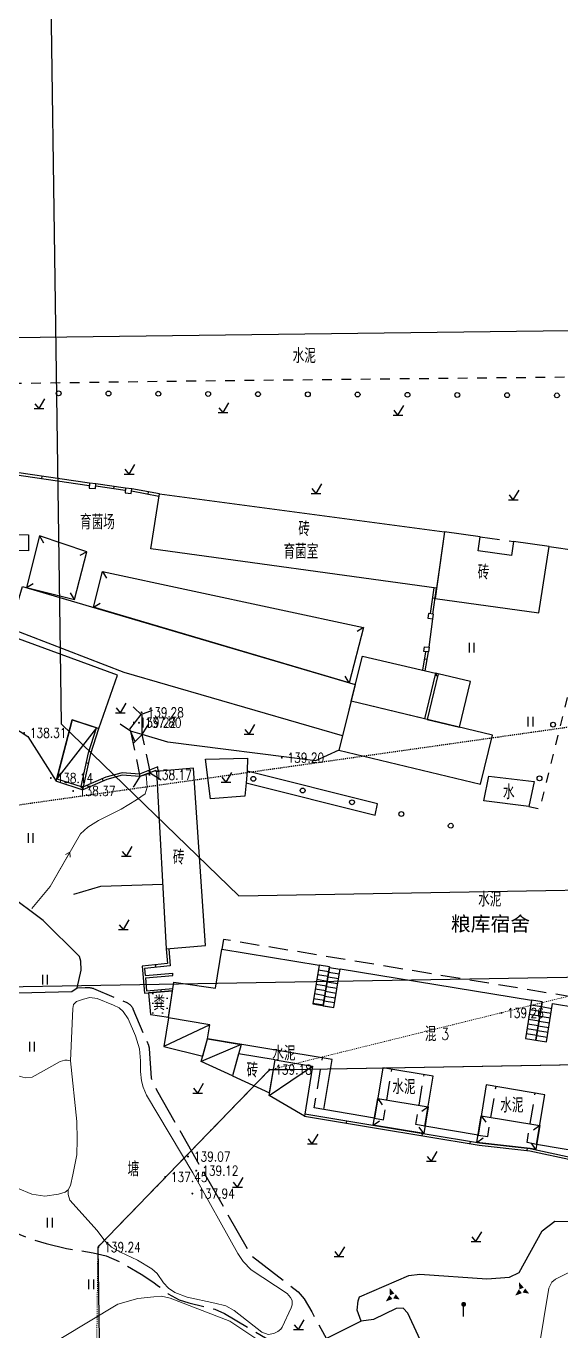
# Model space of a CAD drawing. Extents: x 529262 to 576451, y 2694391 to 2717535.
# Drawn here: x 564745.4 to 564800.6, y 2709817.3 to 2709951.8 of the extents above; entities that cross this region are included whole.
import ezdxf
from ezdxf.enums import TextEntityAlignment as Align
from ezdxf.xclip import XClip

# ---------------------------------------------------------------- set-up
doc = ezdxf.new("R2010")
doc.units = 0
doc.header["$XCLIPFRAME"] = 0
for name, pattern in [('DASH', [0.35, 0.25, -0.1]), ('X3', [5, 4, -1]), ('X5', [3, 2, -1]), ('X6', [2, 1, -1])]:
    doc.linetypes.add(name, pattern=pattern)
for name, color, linetype in [('a红线图', 1, 'Continuous'), ('DLDW', 8, 'Continuous'), ('DLSS', 4, 'Continuous'), ('DMTZ', 8, 'Continuous'), ('GCD', 8, 'Continuous'), ('JMD', 8, 'Continuous'), ('PP-COM', 7, 'Continuous'), ('RD-中线', 40, 'Continuous'), ('RD-红线', 7, 'Continuous'), ('ZBTZ', 8, 'Continuous'), ('ZJ', 7, 'Continuous'), ('新建水沟', 7, 'Continuous')]:
    doc.layers.add(name, color=color, linetype=linetype)
doc.layers.add('SXSS', color=5, linetype='Continuous', lineweight=0)
doc.styles.add('HZ', font='rs.shx', dxfattribs={"width": 0.8, "bigfont": 'hztxt.shx'})
doc.styles.add('等线体', font='simhei.ttf')
doc.linetypes.add('10421', pattern='A,2,[150,AAA.SHX,S=0.5,R=0,X=0,Y=0.5],1e-11', length=2)
doc.linetypes.add('1161', pattern='A,0,[149,AAA.SHX,S=0.15,R=0,X=0,Y=0],-1.6', length=1.6)
doc.linetypes.add('8462', pattern='A,2,[157,AAA.SHX,S=1,R=0,X=0,Y=0.5],1e-09', length=2)

# ---------------------------------------------------------------- blocks, each defined once
blk = doc.blocks.new('A$C19FD0107')
at = {"layer": 'RD-中线', "color": 8, "linetype": 'Continuous'}
blk.add_lwpolyline([(-6142.76, 15464.03), (-6599.13, 15456.2, 0.004476), (-6601.28, 15456.14), (-6632.72, 15455.04, -0.005032), (-6635.13, 15454.98), (-7129.07, 15447.59)], format="xyb", dxfattribs=at)
at = {"layer": 'RD-红线', "color": 8, "linetype": 'Continuous', "flags": 128}
for points in [[(-6250.72, 15612.97), (-6250.63, 15606.98), (-6249.01, 15494.26), (-6248.94, 15489.26)], [(-6245.16, 15435.32), (-6245.16, 15435.32), (-6244.44, 15385.33)]]:
    blk.add_lwpolyline(points, dxfattribs=at)
at = {"layer": 'RD-红线', "color": 8}
for points in [[(-6248.94, 15489.26), (-6230.63, 15471.52, 0.415035)], [(-6227.47, 15453.58), (-6245.16, 15435.32, 0.413393)]]:
    blk.add_lwpolyline(points, format="xyb", dxfattribs=at)
at = {"layer": 'RD-红线', "color": 8, "flags": 128}
for points in [[(-6230.63, 15471.52), (-6163.37, 15472.68), (-6162.15, 15472.7)], [(-5836.81, 15460.28), (-6225.47, 15453.61), (-6227.47, 15453.58)]]:
    blk.add_lwpolyline(points, dxfattribs=at)
at = {"layer": 'RD-红线', "color": 8}
blk.add_lwpolyline([(-5985.51, 15457.73), (-6225.47, 15453.61)], dxfattribs=at)
blk = doc.blocks.new('GC200')
at = {"linetype": 'Continuous', "const_width": 0.2, "flags": 128}
blk.add_lwpolyline([(-0.1, 0, 1), (0.1, 0, 1)], format="xyb", close=True, dxfattribs=at)
blk = doc.blocks.new('gc123')
at = {"color": 8}
for p, q in [((-1, 0), (1, 0)), ((0, 0), (-0.8, 1)), ((0, 0), (1.2, 2))]:
    blk.add_line(p, q, dxfattribs=at)
blk = doc.blocks.new('gc086')
at = {"color": 8}
for p, q in [((0, 0), (7, 0)), ((7, 0), (6.18, 0.57)), ((7, 0), (6.18, -0.57))]:
    blk.add_line(p, q, dxfattribs=at)
blk = doc.blocks.new('gc170')
at = {"color": 8, "linetype": 'Continuous'}
blk.add_circle((0, 0), 0.5, dxfattribs=at)
blk = doc.blocks.new('gc121')
at = {"color": 8}
for p, q in [((-0.5, -1), (-0.5, 1)), ((0.5, -1), (0.5, 1))]:
    blk.add_line(p, q, dxfattribs=at)
blk = doc.blocks.new('gc165')
at = {"color": 8}
blk.add_line((0, 0), (0, 2), dxfattribs=at)
at = {"color": 8, "const_width": 0.5}
blk.add_lwpolyline([(-0.25, 2.5, 1), (0.25, 2.5, 1)], format="xyb", close=True, dxfattribs=at)
blk = doc.blocks.new('gc087')
at = {"color": 8}
for points in [[(-1.41, -1.07, 0, 1, 0), (-0.34, -0.17, 1, 1, 0)], [(-0.62, 1.71, 0, 1, 0), (-0.1, 0.39, 1, 1, 0)], [(0.39, -0.01, 1, 0, 0), (1.46, -0.66, 1, 0, 0)]]:
    blk.add_lwpolyline(points, format="xyseb", dxfattribs=at)

msp = doc.modelspace()

# ---------------------------------------------------------------- hatches: boundary and pattern name
at = {"layer": 'DLDW', "linetype": 'Continuous'}
h = msp.add_hatch(dxfattribs=at)
h.set_pattern_fill('1061', color=252, scale=0.5, style=0)
h.set_pattern_definition([(0, (114.99765, 2.56804), (0.5, 0.5), [0, -1]), (0, (115.49765, 3.06804), (0.5, 0.5), [0, -1])])
h.paths.add_polyline_path([(564758.248, 2709849.906), (564760.116, 2709849.618), (564760.534, 2709852.332), (564758.057, 2709852.119)])

# ---------------------------------------------------------------- linework, layer by layer
at = {"color": 8, "linetype": 'Continuous', "flags": 128}
msp.add_lwpolyline([(564634.962, 2709918.281), (564834.224, 2709920.794), (564833.856, 2709999.882)], dxfattribs=at)
at = {"layer": 'a红线图', "color": 8, "linetype": 'DASH', "lineweight": 0, "ltscale": 0.1}
msp.add_lwpolyline([(564857.192, 2709990.133), (564856.518, 2709935.292), (564858.035, 2709895.431), (564839.751, 2709861.256), (564770.519, 2709844.179), (564752.83, 2709825.92), (564751.564, 2709705.229), (564777, 2709680.465)], dxfattribs=at)
msp.add_lwpolyline([(564857.192, 2709990.133), (564856.518, 2709935.292), (564858.035, 2709895.431), (564839.751, 2709861.256), (564770.519, 2709844.179), (564752.83, 2709825.92), (564751.564, 2709705.229), (564777, 2709680.465)], dxfattribs=at)
at = {"layer": 'DLDW', "color": 252, "linetype": '10421', "flags": 128}
msp.add_lwpolyline([(564792.621, 2709871.923), (564793.149, 2709874.469), (564797.809, 2709873.902), (564797.263, 2709871.345)], close=True, dxfattribs=at)
at = {"layer": 'DLDW', "color": 252, "linetype": 'Continuous', "elevation": 139.564, "flags": 128}
msp.add_lwpolyline([(564758.248, 2709849.906), (564760.116, 2709849.618), (564760.534, 2709852.332), (564758.057, 2709852.119)], close=True, dxfattribs=at)
at = {"layer": 'DLSS', "linetype": 'Continuous'}
for p, q in [((564757.397, 2709880.717), (564756.492, 2709881.621)), ((564757.262, 2709880.808), (564758.453, 2709881.277)), ((564756.212, 2709879.103), (564755.143, 2709879.807)), ((564757.262, 2709880.808), (564756.103, 2709879.292)), ((564757.399, 2709878.757), (564757.397, 2709880.717)), ((564757.399, 2709878.757), (564758.087, 2709879.836)), ((564756.103, 2709879.292), (564756.6, 2709878.112)), ((564757.399, 2709878.757), (564756.212, 2709879.103)), ((564757.399, 2709878.757), (564756.494, 2709877.851)), ((564757.176, 2709874.411), (564756.472, 2709873.343)), ((564758.28, 2709874.775), (564757.176, 2709874.411)), ((564758.28, 2709874.775), (564759.359, 2709874.087))]:
    msp.add_line(p, q, dxfattribs=at)
at = {"layer": 'DLSS', "linetype": 'X5'}
for p, q in [((564756.212, 2709879.103), (564757.176, 2709874.411)), ((564758.28, 2709874.775), (564757.399, 2709878.757))]:
    msp.add_line(p, q, dxfattribs=at)
at = {"layer": 'DLSS', "linetype": 'X6', "flags": 128}
for points in [[(564797.263, 2709871.345), (564798.421, 2709871.089), (564801.626, 2709884.048), (564802.869, 2709888.917), (564807.386, 2709906.141), (564807.488, 2709907.434), (564807.346, 2709908.677), (564805.673, 2709912.404), (564805.743, 2709915.615), (564779.537, 2709915.345), (564760.942, 2709915.144), (564739.277, 2709914.845)], [(564797.263, 2709871.345), (564798.421, 2709871.089), (564801.626, 2709884.048), (564802.869, 2709888.917), (564807.386, 2709906.141), (564807.488, 2709907.434), (564807.346, 2709908.677), (564805.987, 2709911.703)]]:
    msp.add_lwpolyline(points, dxfattribs=at)
at = {"layer": 'DLSS', "linetype": 'X3', "flags": 128}
msp.add_lwpolyline([(564750.687, 2709852.633), (564751.526, 2709852.675, -0.101915), (564752.39, 2709852.581), (564755.838, 2709851.119, -0.1823208), (564756.453, 2709850.487), (564758.04, 2709846.745, -0.0862804), (564758.121, 2709846.41), (564758.323, 2709843.351), (564758.888, 2709842.121), (564763.487, 2709834.086), (564768.606, 2709825.107), (564773.498, 2709821.303), (564774.121, 2709820.588), (564774.887, 2709819.261), (564777.593, 2709814.315)], format="xyb", dxfattribs=at)
msp.add_lwpolyline([(564726.033, 2709840.998), (564729.745, 2709837.538), (564734.33, 2709833.939), (564741.923, 2709828.674), (564744.192, 2709827.473), (564746.066, 2709826.715), (564747.503, 2709826.291), (564749.603, 2709825.795), (564752.334, 2709825.349), (564753.692, 2709825.015), (564755.269, 2709824.329), (564757.314, 2709823.127), (564758.508, 2709822.343), (564759.097, 2709821.903), (564760.094, 2709821.119), (564761.215, 2709820.506), (564762.231, 2709820.193), (564764.889, 2709819.53), (564765.897, 2709819.074), (564771.113, 2709815.986), (564776.031, 2709815.066), (564777.593, 2709814.315), (564778.56, 2709813.531), (564779.692, 2709812.234), (564781.647, 2709809.471), (564784.131, 2709807.085), (564787.783, 2709804.602), (564791.082, 2709802.583), (564795.976, 2709800.042), (564799.497, 2709798.663), (564802.44, 2709797.62), (564807.566, 2709795.991)], dxfattribs=at)
at = {"layer": 'DMTZ', "linetype": '10421', "flags": 128}
msp.add_lwpolyline([(564750.365, 2709862.294), (564753.145, 2709863.127), (564759.524, 2709863.322)], dxfattribs=at)
at = {"layer": 'JMD', "linetype": 'Continuous'}
for p, q in [((564747.057, 2709905.36), (564747.021, 2709905.113)), ((564754.473, 2709904.323), (564754.438, 2709904.075)), ((564758.033, 2709903.754, 139.34), (564757.988, 2709903.508, 139.34)), ((564746.834, 2709899.226), (564747.216, 2709898.523)), ((564751.69, 2709897.584), (564750.987, 2709897.202)), ((564745.485, 2709893.91), (564746.173, 2709894.319)), ((564753.316, 2709895.538), (564753.738, 2709894.859)), ((564750.439, 2709892.653), (564750.03, 2709893.34)), ((564752.384, 2709891.868, 139.253), (564753.071, 2709892.278, 139.253)), ((564787.597, 2709892.774), (564787.35, 2709892.809)), ((564780.238, 2709889.784), (564779.558, 2709889.362)), ((564786.79, 2709886.488, 139.077), (564786.543, 2709886.528, 139.077)), ((564787.756, 2709885.052), (564787.69, 2709884.811)), ((564778.739, 2709884.085, 139.253), (564778.329, 2709884.772, 139.253)), ((564752.688, 2709879.458, 139.11), (564748.588, 2709874.201, 139.11)), ((564751.88, 2709875.774, 139.671), (564751.636, 2709875.828, 139.671)), ((564753.267, 2709874.194, 139.163), (564753.367, 2709873.965, 139.163)), ((564758.098, 2709875.046, 139.163), (564758.191, 2709874.814, 139.163)), ((564758.762, 2709855.013, 139.099), (564758.787, 2709854.765, 139.099)), ((564760.575, 2709853.916, 139.531), (564760.553, 2709854.165, 139.531)), ((564775.647, 2709854.975), (564774.992, 2709850.987)), ((564776.573, 2709853.81), (564775.485, 2709853.988)), ((564776.654, 2709854.303), (564775.566, 2709854.482)), ((564776.735, 2709854.796), (564775.647, 2709854.975)), ((564776.735, 2709854.796), (564776.081, 2709850.808)), ((564776.081, 2709850.808), (564776.735, 2709854.796)), ((564776.647, 2709854.262), (564777.721, 2709854.086)), ((564776.728, 2709854.755), (564777.801, 2709854.579)), ((564777.161, 2709850.633), (564777.807, 2709854.62)), ((564776.411, 2709852.823), (564775.323, 2709853.001)), ((564776.492, 2709853.316), (564775.404, 2709853.495)), ((564776.404, 2709852.782), (564777.481, 2709852.606)), ((564776.485, 2709853.275), (564777.561, 2709853.099)), ((564776.566, 2709853.768), (564777.641, 2709853.593)), ((564759.371, 2709852.232, 139.534), (564759.35, 2709852.481, 139.534)), ((564776.168, 2709851.343), (564775.08, 2709851.521)), ((564776.249, 2709851.836), (564775.161, 2709852.015)), ((564776.33, 2709852.329), (564775.242, 2709852.508)), ((564776.161, 2709851.301), (564777.241, 2709851.126)), ((564776.242, 2709851.795), (564777.321, 2709851.619)), ((564776.323, 2709852.288), (564777.401, 2709852.113)), ((564797.558, 2709851.363), (564796.92, 2709847.431)), ((564798.654, 2709851.199), (564797.558, 2709851.363)), ((564776.087, 2709850.849), (564774.999, 2709851.028)), ((564776.081, 2709850.808), (564777.161, 2709850.633)), ((564798.492, 2709850.212), (564797.398, 2709850.379)), ((564798.573, 2709850.705), (564797.478, 2709850.871)), ((564798.654, 2709851.199), (564798.006, 2709847.255)), ((564798.006, 2709847.255), (564798.654, 2709851.199)), ((564798.492, 2709850.215), (564799.571, 2709850.036)), ((564798.573, 2709850.709), (564799.651, 2709850.529)), ((564799.092, 2709847.079), (564799.731, 2709851.018)), ((564764.368, 2709848.841), (564759.639, 2709846.59, 139.02)), ((564798.249, 2709848.732), (564797.159, 2709848.903)), ((564798.33, 2709849.225), (564797.239, 2709849.395)), ((564798.411, 2709849.718), (564797.318, 2709849.887)), ((564798.249, 2709848.735), (564799.332, 2709848.557)), ((564798.33, 2709849.228), (564799.412, 2709849.05)), ((564798.411, 2709849.722), (564799.492, 2709849.543)), ((564798.087, 2709847.745), (564797, 2709847.919)), ((564798.168, 2709848.238), (564797.079, 2709848.411)), ((564798.006, 2709847.255), (564799.092, 2709847.079)), ((564798.087, 2709847.748), (564799.172, 2709847.572)), ((564798.168, 2709848.242), (564799.252, 2709848.065)), ((564767.599, 2709846.815), (564763.488, 2709845.055)), ((564770.488, 2709841.544), (564774.978, 2709844.582)), ((564781.687, 2709841.229), (564782.153, 2709840.579)), ((564786.89, 2709840.369), (564786.239, 2709839.903)), ((564792.363, 2709839.448), (564792.829, 2709838.798)), ((564778.456, 2709838.697), (564778.498, 2709838.943)), ((564781.233, 2709838.481), (564781.883, 2709838.947)), ((564786.436, 2709837.625), (564785.97, 2709838.275)), ((564798.396, 2709838.451), (564797.746, 2709837.985)), ((564786.277, 2709837.397, 139.175), (564786.318, 2709837.644, 139.175)), ((564791.211, 2709836.586, 139.175), (564791.252, 2709836.832, 139.175)), ((564791.912, 2709836.724), (564792.551, 2709837.206)), ((564797.987, 2709835.976), (564797.537, 2709836.637)), ((564797.115, 2709835.88), (564797.143, 2709836.128))]:
    msp.add_line(p, q, dxfattribs=at)
at = {"layer": 'JMD', "linetype": 'Continuous', "flags": 128}
for points in [[(564751.943, 2709904.392), (564720.863, 2709908.947), (564716.746, 2709909.542), (564715.515, 2709905.754)], [(564751.98, 2709904.639), (564720.899, 2709909.194), (564720.049, 2709909.317)], [(564755.666, 2709903.897), (564752.62, 2709904.339)], [(564755.697, 2709904.145), (564752.639, 2709904.589)], [(564787.119, 2709891.207), (564787.504, 2709893.877)], [(564787.366, 2709891.171), (564787.751, 2709893.842)], [(564787.919, 2709885.008), (564787.648, 2709885.082)], [(564787.861, 2709884.765), (564787.59, 2709884.839)], [(564803.349, 2709835.625), (564798.074, 2709836.498), (564798.923, 2709841.637), (564792.89, 2709842.635), (564792.037, 2709837.475), (564786.564, 2709838.396), (564787.414, 2709843.54), (564782.211, 2709844.4), (564781.354, 2709839.211), (564776.126, 2709840.11), (564776.978, 2709845.265), (564764.128, 2709847.389), (564764.368, 2709848.841), (564760.109, 2709849.572), (564760.109, 2709849.572), (564760.673, 2709853.236), (564764.979, 2709852.607), (564765.607, 2709856.623), (564775.647, 2709854.975), (564774.992, 2709850.987), (564777.161, 2709850.633), (564777.807, 2709854.62), (564797.558, 2709851.363), (564796.92, 2709847.431), (564799.092, 2709847.079), (564799.731, 2709851.018), (564809.751, 2709849.377)], [(564774.126, 2709839.428), (564781.344, 2709838.209)], [(564774.166, 2709839.675), (564781.385, 2709838.456)], [(564792.173, 2709836.681), (564797.425, 2709836.097), (564804.547, 2709834.561)], [(564792.146, 2709836.432), (564797.385, 2709835.85), (564806.375, 2709833.911)]]:
    msp.add_lwpolyline(points, dxfattribs=at)
for points, elevation in [([(564752.639, 2709904.589), (564751.98, 2709904.639), (564751.942, 2709904.14), (564752.601, 2709904.09)], 139.809), ([(564756.321, 2709904.069), (564755.697, 2709904.145), (564755.636, 2709903.649), (564756.26, 2709903.573)], 138.813), ([(564758.29, 2709897.894), (564759.175, 2709903.544), (564788.59, 2709899.656), (564787.751, 2709893.842)], 139.034), ([(564798.312, 2709891.281), (564799.385, 2709898.142), (564795.689, 2709898.65), (564795.484, 2709897.189), (564792.064, 2709897.668), (564792.27, 2709899.14), (564788.59, 2709899.656), (564787.599, 2709892.782)], 138.997), ([(564786.865, 2709890.727), (564787.373, 2709890.671), (564787.433, 2709891.164), (564786.925, 2709891.22)], 139.366), ([(564737.848, 2709881.806), (564744.033, 2709879.581), (564745.603, 2709878.561), (564748.523, 2709873.955), (564750.186, 2709880.251), (564752.927, 2709879.382), (564754.865, 2709884.871), (564740.506, 2709890.133)], 139.11), ([(564786.513, 2709887.791), (564786.996, 2709887.747), (564786.917, 2709887.263), (564786.434, 2709887.307)], 139.364), ([(564791.245, 2709884.21), (564787.919, 2709885.008), (564786.795, 2709880.298), (564790.122, 2709879.504)], 139.557), ([(564748.588, 2709874.201), (564751.097, 2709873.38), (564751.865, 2709876.867), (564752.688, 2709879.458), (564750.186, 2709880.251)], 139.11), ([(564763.943, 2709857.004), (564762.693, 2709875.277), (564758.881, 2709874.924), (564759.894, 2709856.659)], 139.493), ([(564760.109, 2709849.572), (564759.639, 2709846.59), (564763.642, 2709845.618), (564764.128, 2709847.389), (564764.368, 2709848.841)], 139.689), ([(564767.334, 2709845.846), (564766.71, 2709843.572), (564770.534, 2709841.811), (564771.123, 2709845.219)], 142.933), ([(564770.488, 2709841.544), (564771.123, 2709845.219), (564774.978, 2709844.582), (564774.126, 2709839.428)], 139.294)]:
    msp.add_lwpolyline(points, close=True, dxfattribs=dict(at, elevation=elevation))
for points, elevation in [([(564759.136, 2709903.297), (564756.29, 2709903.82)], 139.34), ([(564759.175, 2709903.544), (564756.321, 2709904.069)], 139.34), ([(564786.356, 2709885.382), (564786.667, 2709887.286)], 139.077), ([(564786.6, 2709885.325), (564786.917, 2709887.263)], 139.077), ([(564748.566, 2709873.945), (564751.282, 2709873.057), (564752.107, 2709876.802), (564752.927, 2709879.382)], 139.671), ([(564748.588, 2709874.201), (564751.097, 2709873.38), (564751.865, 2709876.867), (564752.688, 2709879.458)], 139.671), ([(564758.881, 2709874.924), (564758.809, 2709875.059), (564757.176, 2709874.411), (564755.352, 2709874.547), (564753.75, 2709874.132), (564751.282, 2709873.057)], 139.163), ([(564759.07, 2709874.942), (564759.027, 2709875.415), (564757.138, 2709874.665), (564755.33, 2709874.799), (564753.669, 2709874.369), (564751.348, 2709873.358)], 139.163), ([(564748.566, 2709873.945), (564748.523, 2709873.955)], 139.163), ([(564759.894, 2709856.659), (564760.022, 2709855.144), (564757.388, 2709854.871), (564757.628, 2709852.082)], 139.099), ([(564760.143, 2709856.68), (564760.291, 2709854.921), (564757.658, 2709854.648), (564757.72, 2709853.921)], 139.099), ([(564757.72, 2709853.921), (564760.553, 2709854.165)], 139.531), ([(564757.742, 2709853.672), (564760.575, 2709853.916)], 139.531), ([(564757.742, 2709853.672), (564757.855, 2709852.353)], 139.099), ([(564757.628, 2709852.082), (564760.534, 2709852.332)], 139.534), ([(564757.855, 2709852.353), (564760.573, 2709852.586)], 139.534), ([(564781.344, 2709838.209), (564792.146, 2709836.432)], 139.175), ([(564781.385, 2709838.456), (564792.186, 2709836.679)], 139.175)]:
    msp.add_lwpolyline(points, dxfattribs=dict(at, elevation=elevation))
for points in [[(564744.101, 2709897.713), (564744.128, 2709899.36), (564745.697, 2709899.334), (564745.669, 2709897.687)], [(564778.056, 2709878.612), (564755.556, 2709885.146), (564743.796, 2709889.672), (564745.05, 2709894.02), (564779.381, 2709883.895)], [(564778.941, 2709882.172), (564780.122, 2709886.828), (564787.648, 2709885.082), (564786.522, 2709880.363)], [(564777.683, 2709877.125), (564792.278, 2709873.643), (564793.536, 2709878.69), (564778.941, 2709882.172)], [(564764.128, 2709847.389), (564767.599, 2709846.815), (564766.71, 2709843.572), (564763.488, 2709845.055)]]:
    msp.add_lwpolyline(points, close=True, dxfattribs=at)
at = {"layer": 'JMD', "flags": 128}
for points, elevation in [([(564746.834, 2709899.226), (564745.485, 2709893.91), (564750.439, 2709892.653), (564751.69, 2709897.584)], 139.601), ([(564780.238, 2709889.784), (564778.739, 2709884.085), (564752.371, 2709891.861), (564753.316, 2709895.538)], 139.253)]:
    msp.add_lwpolyline(points, close=True, dxfattribs=dict(at, elevation=elevation))
at = {"layer": 'JMD', "linetype": 'X5', "flags": 128}
for points, elevation in [([(564792.27, 2709899.138), (564795.689, 2709898.65)], 138.497), ([(564809.751, 2709849.377), (564809.931, 2709850.351), (564765.799, 2709857.631), (564765.607, 2709856.623)], 140.636), ([(564776.126, 2709840.11), (564775.14, 2709840.276), (564775.991, 2709845.428)], 141.925), ([(564781.354, 2709839.211), (564782.299, 2709839.054), (564783.156, 2709844.244)], 142.409), ([(564786.564, 2709838.396), (564785.618, 2709838.559), (564786.467, 2709843.696)], 141.659), ([(564792.037, 2709837.475), (564793.04, 2709837.312), (564793.892, 2709842.469)], 141.497), ([(564798.074, 2709836.498), (564797.09, 2709836.695), (564797.934, 2709841.801), (564797.934, 2709841.801)], 141.223)]:
    msp.add_lwpolyline(points, dxfattribs=dict(at, elevation=elevation))
at = {"layer": 'JMD', "flags": 128}
for points in [[(564781.233, 2709838.481), (564781.687, 2709841.229), (564786.89, 2709840.369), (564786.436, 2709837.625)], [(564791.912, 2709836.724), (564792.363, 2709839.448), (564798.396, 2709838.451), (564797.987, 2709835.976), (564797.425, 2709836.097)]]:
    msp.add_lwpolyline(points, close=True, dxfattribs=at)
at = {"layer": 'SXSS', "color": 8, "linetype": 'Continuous', "flags": 128}
msp.add_lwpolyline([(564746.036, 2709860.807), (564747.922, 2709863.101), (564751.047, 2709868.53), (564751.808, 2709869.191), (564752.891, 2709869.901), (564755.229, 2709871.054), (564756.825, 2709872.01), (564757.725, 2709872.648), (564757.928, 2709873.315), (564757.809, 2709874.62)], dxfattribs=at)
at = {"layer": 'SXSS', "color": 8, "linetype": '10421', "flags": 128}
for points in [[(564749.773, 2709831.833), (564749.775, 2709831.338), (564749.949, 2709830.764), (564752.77, 2709827.638), (564753.568, 2709826.588), (564754.234, 2709825.91), (564755.178, 2709825.391), (564756.937, 2709824.57), (564758.389, 2709823.674), (564758.96, 2709823.201), (564759.602, 2709822.254), (564760.124, 2709821.704), (564760.758, 2709821.238), (564762.051, 2709820.771), (564764.887, 2709820.165), (564766.023, 2709819.863), (564766.897, 2709819.393), (564769.727, 2709817.146), (564770.389, 2709816.925), (564770.972, 2709817.015), (564771.389, 2709817.214), (564771.7, 2709817.485), (564771.832, 2709817.69), (564772.781, 2709819.663), (564772.877, 2709819.983), (564772.874, 2709820.417), (564772.698, 2709820.74), (564772.367, 2709821.132), (564768.656, 2709823.585), (564767.829, 2709824.442), (564767.263, 2709825.258), (564762.612, 2709833.592), (564757.847, 2709841.584), (564757.496, 2709842.402), (564757.335, 2709843.059), (564757.238, 2709844.017), (564757.248, 2709845.108), (564757.119, 2709846.344), (564756.712, 2709847.716), (564755.971, 2709849.447), (564755.446, 2709850.194), (564755.021, 2709850.573), (564754.442, 2709850.863), (564752.757, 2709851.539), (564751.998, 2709851.656), (564751.351, 2709851.479), (564750.647, 2709851.246), (564750.322, 2709850.926), (564750.24, 2709850.531), (564750.014, 2709845.14)], [(564750.014, 2709845.14), (564749.676, 2709845.202), (564749.425, 2709845.199), (564748.945, 2709845.071), (564746.069, 2709843.433), (564745.331, 2709843.372), (564744.13, 2709843.722), (564742.703, 2709844.791), (564741.95, 2709845.522), (564741.456, 2709846.268), (564740.963, 2709846.578), (564740.543, 2709846.646), (564739.913, 2709846.63), (564739.169, 2709846.765), (564738.809, 2709846.953), (564738.242, 2709847.669), (564737.488, 2709847.821), (564736.906, 2709847.655), (564734.39, 2709846.287), (564732.115, 2709845.251), (564730.449, 2709844.179), (564730.089, 2709843.759), (564730.005, 2709843.027), (564729.983, 2709841.2), (564730.599, 2709839.545), (564731.477, 2709838.753), (564734.883, 2709837.071), (564738.51, 2709835.533), (564740.464, 2709834.6), (564744.535, 2709832.011), (564746.036, 2709831.38), (564747.362, 2709831.175), (564748.78, 2709831.387), (564749.456, 2709831.598), (564749.773, 2709831.833)]]:
    msp.add_lwpolyline(points, dxfattribs=at)
at = {"layer": 'SXSS', "color": 8, "linetype": '8462', "flags": 128}
msp.add_lwpolyline([(564749.773, 2709831.833), (564750.019, 2709832.274), (564750.269, 2709833.381), (564750.675, 2709835.425), (564750.702, 2709837.028), (564750.675, 2709838.882), (564750.014, 2709845.14)], dxfattribs=at)
at = {"layer": 'SXSS', "color": 8, "linetype": '10421', "flags": 128}
for points in [[(564809.192, 2709813.194), (564809.362, 2709813.438), (564809.849, 2709814.725), (564809.85, 2709815.244), (564809.748, 2709815.544), (564809.54, 2709815.897), (564805.294, 2709822.326), (564804.257, 2709823.123), (564802.77, 2709823.467), (564801.249, 2709823.243), (564800.024, 2709822.628), (564799.662, 2709822.33), (564799.321, 2709821.691), (564797.289, 2709809.199), (564797.098, 2709808.705), (564796.617, 2709808.173), (564795.457, 2709807.654), (564795.049, 2709807.27), (564794.817, 2709806.831), (564793.64, 2709802.437), (564793.638, 2709802.222), (564793.808, 2709801.984), (564797.421, 2709800.227), (564798.008, 2709800.2), (564798.568, 2709800.493), (564800.54, 2709803.956), (564803.888, 2709811.387), (564804.295, 2709811.865), (564805.3, 2709812.392), (564808.221, 2709812.824), (564808.894, 2709812.996)], [(564771.485, 2709812.792), (564771.165, 2709814.546), (564771.026, 2709815.069), (564770.664, 2709815.493), (564766.441, 2709818.309), (564760.296, 2709820.666), (564759.403, 2709820.86), (564758.608, 2709820.819), (564756.942, 2709820.647), (564754.886, 2709820.058), (564749.019, 2709816.502), (564748.664, 2709816.109), (564748.506, 2709815.768), (564748.611, 2709815.113), (564749.191, 2709814.847), (564764.655, 2709809.937), (564771.418, 2709807.67), (564771.748, 2709807.793), (564771.995, 2709808.123), (564771.614, 2709811.918)]]:
    msp.add_lwpolyline(points, close=True, dxfattribs=at)
at = {"layer": 'ZBTZ', "linetype": '1161', "flags": 128}
for points, elevation in [([(564799.385, 2709898.142), (564805.067, 2709897.301)], 138.997), ([(564786.996, 2709887.747), (564787.373, 2709890.671)], 139.077), ([(564779.971, 2709818.3), (564776.398, 2709816.5)], 139.145)]:
    msp.add_lwpolyline(points, dxfattribs=dict(at, elevation=elevation))
at = {"layer": 'ZBTZ', "linetype": '1161'}
msp.add_lwpolyline([(564777.683, 2709877.125), (564775.288, 2709876.042), (564760.033, 2709877.95), (564757.399, 2709878.757)], dxfattribs=at)
at = {"layer": 'ZBTZ', "linetype": '1161', "flags": 128}
for points in [[(564768.114, 2709873.762), (564767.998, 2709872.393), (564764.449, 2709872.119), (564763.919, 2709876.223), (564768.261, 2709876.315), (564768.214, 2709874.983)], [(564785.618, 2709810.185), (564787.571, 2709813.104), (564784.783, 2709819.136), (564784.322, 2709819.62), (564783.578, 2709819.615), (564781.256, 2709818.464), (564779.971, 2709818.3), (564779.573, 2709819.418), (564779.673, 2709820.395), (564779.803, 2709820.8), (564784.913, 2709823.014), (564786.032, 2709823.151), (564792.96, 2709822.653), (564795.279, 2709822.822), (564796.282, 2709823.302), (564798.636, 2709827.607), (564799.971, 2709828.593), (564802.052, 2709828.571), (564807.956, 2709826.937)]]:
    msp.add_lwpolyline(points, dxfattribs=at)
at = {"layer": 'ZBTZ', "linetype": '1161', "elevation": 139.25, "flags": 128}
msp.add_lwpolyline([(564768.114, 2709873.762), (564781.438, 2709870.427), (564781.669, 2709871.608), (564768.214, 2709874.983)], close=True, dxfattribs=at)
at = {"layer": 'ZBTZ', "linetype": 'Continuous', "flags": 128}
for points, elevation in [([(564725.281, 2709866.208), (564736.08, 2709857.172), (564741.037, 2709853.037), (564741.609, 2709852.641), (564742.465, 2709852.226), (564743.272, 2709852.103), (564750.158, 2709852.278), (564750.687, 2709852.633), (564751.1, 2709854.462), (564751.065, 2709855.394), (564750.937, 2709855.884)], 138.54), ([(564750.937, 2709855.884), (564747.21, 2709859.579), (564743.53, 2709862.318)], 138.971)]:
    msp.add_lwpolyline(points, dxfattribs=dict(at, elevation=elevation))
at = {"layer": '新建水沟', "color": 5, "linetype": 'DASH', "ltscale": 0.1, "elevation": 143.04}
msp.add_lwpolyline([(564692.655, 2710239.775), (564722.404, 2710203.912), (564749.087, 2710144.577), (564801.321, 2710058.696), (564858.94, 2709973.728), (564856.64, 2709887.325), (564736.482, 2709870.316), (564671.801, 2709755.331), (564665.716, 2709733.478), (564684.342, 2709714.784), (564705.355, 2709682.444), (564764.149, 2709670.422), (564829.539, 2709662.444), (564838.011, 2709659.606), (564818.767, 2709548.337)], dxfattribs=at)
msp.add_lwpolyline([(564692.655, 2710239.775), (564722.404, 2710203.912), (564749.087, 2710144.577), (564801.321, 2710058.696), (564858.94, 2709973.728), (564856.64, 2709887.325), (564736.482, 2709870.316), (564671.801, 2709755.331), (564665.716, 2709733.478), (564684.342, 2709714.784), (564705.355, 2709682.444), (564764.149, 2709670.422), (564829.539, 2709662.444), (564838.011, 2709659.606), (564818.767, 2709548.337)], dxfattribs=at)
msp.add_lwpolyline([(564692.655, 2710239.775), (564722.404, 2710203.912), (564749.087, 2710144.577), (564801.321, 2710058.696), (564858.94, 2709973.728), (564856.64, 2709887.325), (564736.482, 2709870.316), (564671.801, 2709755.331), (564665.716, 2709733.478), (564684.342, 2709714.784), (564705.355, 2709682.444), (564764.149, 2709670.422), (564829.539, 2709662.444), (564838.011, 2709659.606), (564818.767, 2709548.337)], dxfattribs=at)

# ---------------------------------------------------------------- block references
at = {"layer": 'DMTZ', "linetype": '1161', "xscale": 0.5, "yscale": 0.5, "zscale": 0.5}
for p in [(564783.227, 2709820.858), (564796.571, 2709821.464)]:
    msp.add_blockref('gc087', p, dxfattribs=at)
at = {"layer": 'GCD', "color": 3, "linetype": 'Continuous'}
ref = msp.add_blockref('GC200', (564757.342, 2709881.03, 139.28), dxfattribs=dict(at, xscale=0.5, yscale=0.5, zscale=0.5))
ref.add_attrib('height', '139.28', dxfattribs={"linetype": 'Continuous', "height": 1, "style": 'HZ', "width": 0.8}).set_placement((564757.942, 2709881.03, 139.28), align=Align.MIDDLE_LEFT)
ref = msp.add_blockref('GC200', (564756.544, 2709879.987, 139.215), dxfattribs=dict(at, xscale=0.5, yscale=0.5, zscale=0.5))
ref.add_attrib('height', '139.22', dxfattribs={"linetype": 'Continuous', "height": 1, "style": 'HZ', "width": 0.8}).set_placement((564757.144, 2709879.987, 139.215), align=Align.MIDDLE_LEFT)
ref = msp.add_blockref('GC200', (564757.078, 2709879.967, 137.798), dxfattribs=dict(at, xscale=0.5, yscale=0.5, zscale=0.5))
ref.add_attrib('height', '137.80', dxfattribs={"linetype": 'Continuous', "height": 1, "style": 'HZ', "width": 0.8}).set_placement((564757.678, 2709879.967, 137.798), align=Align.MIDDLE_LEFT)
ref = msp.add_blockref('GC200', (564745.236, 2709878.918, 138.307), dxfattribs=dict(at, xscale=0.5, yscale=0.5, zscale=0.5))
ref.add_attrib('height', '138.31', dxfattribs={"linetype": 'Continuous', "height": 1, "style": 'HZ', "width": 0.8}).set_placement((564745.836, 2709878.918, 138.307), align=Align.MIDDLE_LEFT)
ref = msp.add_blockref('GC200', (564771.8, 2709876.359, 139.2), dxfattribs=dict(at, xscale=0.5, yscale=0.5, zscale=0.5))
ref.add_attrib('height', '139.20', dxfattribs={"linetype": 'Continuous', "height": 1, "style": 'HZ', "width": 0.8}).set_placement((564772.4, 2709876.359, 139.2), align=Align.MIDDLE_LEFT)
ref = msp.add_blockref('GC200', (564747.989, 2709874.269, 138.139), dxfattribs=dict(at, xscale=0.5, yscale=0.5, zscale=0.5))
ref.add_attrib('height', '138.14', dxfattribs={"linetype": 'Continuous', "height": 1, "style": 'HZ', "width": 0.8}).set_placement((564748.589, 2709874.269, 138.139), align=Align.MIDDLE_LEFT)
ref = msp.add_blockref('GC200', (564758.156, 2709874.596, 138.173), dxfattribs=dict(at, xscale=0.5, yscale=0.5, zscale=0.5))
ref.add_attrib('height', '138.17', dxfattribs={"linetype": 'Continuous', "height": 1, "style": 'HZ', "width": 0.8}).set_placement((564758.756, 2709874.596, 138.173), align=Align.MIDDLE_LEFT)
ref = msp.add_blockref('GC200', (564750.288, 2709872.931, 138.365), dxfattribs=dict(at, xscale=0.5, yscale=0.5, zscale=0.5))
ref.add_attrib('height', '138.37', dxfattribs={"linetype": 'Continuous', "height": 1, "style": 'HZ', "width": 0.8}).set_placement((564750.888, 2709872.931, 138.365), align=Align.MIDDLE_LEFT)
at = {"layer": 'GCD', "linetype": 'Continuous'}
ref = msp.add_blockref('GC200', (564794.452, 2709850.065, 139.26), dxfattribs=dict(at, xscale=0.5, yscale=0.5, zscale=0.5))
ref.add_attrib('height', '139.26', dxfattribs={"linetype": 'Continuous', "height": 1, "style": 'HZ', "width": 0.8}).set_placement((564795.052, 2709850.065, 139.26), align=Align.MIDDLE_LEFT)
ref = msp.add_blockref('GC200', (564770.522, 2709844.223, 139.18), dxfattribs=dict(at, xscale=0.5, yscale=0.5, zscale=0.5))
ref.add_attrib('height', '139.18', dxfattribs={"linetype": 'Continuous', "height": 1, "style": 'HZ', "width": 0.8}).set_placement((564771.122, 2709844.223, 139.18), align=Align.MIDDLE_LEFT)
ref = msp.add_blockref('GC200', (564762.13, 2709835.254, 139.069), dxfattribs=dict(at, xscale=0.5, yscale=0.5, zscale=0.5))
ref.add_attrib('height', '139.07', dxfattribs={"linetype": 'Continuous', "height": 1, "style": 'HZ', "width": 0.8}).set_placement((564762.73, 2709835.254, 139.069), align=Align.MIDDLE_LEFT)
ref = msp.add_blockref('GC200', (564762.979, 2709833.802, 139.117), dxfattribs=dict(at, xscale=0.5, yscale=0.5, zscale=0.5))
ref.add_attrib('height', '139.12', dxfattribs={"linetype": 'Continuous', "height": 1, "style": 'HZ', "width": 0.8}).set_placement((564763.579, 2709833.802, 139.117), align=Align.MIDDLE_LEFT)
ref = msp.add_blockref('GC200', (564759.777, 2709833.148, 137.45), dxfattribs=dict(at, xscale=0.5, yscale=0.5, zscale=0.5))
ref.add_attrib('height', '137.45', dxfattribs={"linetype": 'Continuous', "height": 1, "style": 'HZ', "width": 0.8}).set_placement((564760.377, 2709833.148, 137.45), align=Align.MIDDLE_LEFT)
ref = msp.add_blockref('GC200', (564762.581, 2709831.442, 137.944), dxfattribs=dict(at, xscale=0.5, yscale=0.5, zscale=0.5))
ref.add_attrib('height', '137.94', dxfattribs={"linetype": 'Continuous', "height": 1, "style": 'HZ', "width": 0.8}).set_placement((564763.181, 2709831.442, 137.944), align=Align.MIDDLE_LEFT)
ref = msp.add_blockref('GC200', (564752.877, 2709825.923, 139.24), dxfattribs=dict(at, xscale=0.5, yscale=0.5, zscale=0.5))
ref.add_attrib('height', '139.24', dxfattribs={"linetype": 'Continuous', "height": 1, "style": 'HZ', "width": 0.8}).set_placement((564753.477, 2709825.923, 139.24), align=Align.MIDDLE_LEFT)
at = {"layer": 'PP-COM'}
ref = msp.add_blockref('A$C19FD0107', (570997.993, 2694390.603), dxfattribs=at)
XClip(ref).set_block_clipping_path([(-9366.4383134884, 14428.6043910822), (-3328.4480743363, 17452.7484863754)])
at = {"layer": 'SXSS', "color": 8, "linetype": 'Continuous', "xscale": 0.5000000000774932, "yscale": 0.5000000000774932, "zscale": 0.5000000000774932, "rotation": 60.07473340908685}
msp.add_blockref('gc086', (564748.197, 2709863.58), dxfattribs=at)
at = {"layer": 'ZBTZ', "linetype": 'Continuous', "xscale": 0.5, "yscale": 0.5}
for name, p in [('gc123', (564746.78, 2709912.334)), ('gc123', (564765.744, 2709911.924)), ('gc123', (564783.774, 2709911.675)), ('gc123', (564756.064, 2709905.594)), ('gc123', (564775.335, 2709903.59)), ('gc123', (564795.672, 2709902.943)), ('gc121', (564791.394, 2709887.706)), ('gc123', (564755.155, 2709881)), ('gc123', (564768.422, 2709878.773)), ('gc121', (564797.463, 2709880.068)), ('gc123', (564766.051, 2709873.854)), ('gc121', (564745.926, 2709868.102)), ('gc123', (564755.772, 2709866.199)), ('gc123', (564755.474, 2709858.656)), ('gc121', (564747.398, 2709853.502)), ('gc121', (564746.057, 2709846.583)), ('gc123', (564763.136, 2709841.809)), ('gc123', (564774.941, 2709836.573)), ('gc123', (564787.229, 2709834.775)), ('gc123', (564767.234, 2709832.118)), ('gc121', (564747.894, 2709828.45)), ('gc123', (564791.82, 2709826.496)), ('gc123', (564777.692, 2709824.962)), ('gc121', (564752.161, 2709822.091)), ('gc165', (564790.552, 2709818.78)), ('gc123', (564773.523, 2709817.434))]:
    msp.add_blockref(name, p, dxfattribs=at)
at = {"layer": 'ZBTZ', "linetype": 'Continuous'}
for p, xscale, yscale, zscale, rotation in [((564748.79, 2709913.915), 0.5000000000489607, 0.5000000000489607, 0.5000000000489607, 179.7599560346794), ((564753.928, 2709913.894), 0.5000000000489607, 0.5000000000489607, 0.5000000000489607, 179.7599560346794), ((564759.066, 2709913.872), 0.5000000000489607, 0.5000000000489607, 0.5000000000489607, 179.7599560346794), ((564764.204, 2709913.851), 0.5000000000489607, 0.5000000000489607, 0.5000000000489607, 179.7599560346794), ((564769.342, 2709913.829), 0.5000000000489607, 0.5000000000489607, 0.5000000000489607, 179.7599560346794), ((564774.48, 2709913.808), 0.5000000000489607, 0.5000000000489607, 0.5000000000489607, 179.7599560346794), ((564779.618, 2709913.786), 0.5000000000489607, 0.5000000000489607, 0.5000000000489607, 179.7599560346794), ((564784.756, 2709913.765), 0.5000000000489607, 0.5000000000489607, 0.5000000000489607, 179.7599560346794), ((564789.894, 2709913.743), 0.5000000000489607, 0.5000000000489607, 0.5000000000489607, 179.7599560346794), ((564795.032, 2709913.722), 0.5000000000489607, 0.5000000000489607, 0.5000000000489607, 179.7599560346794), ((564800.17, 2709913.7), 0.5000000000489607, 0.5000000000489607, 0.5000000000489607, 179.7599560346794), ((564799.775, 2709879.77), 0.5000000000391888, 0.5000000000391888, 0.5000000000391888, 75.79785809960939), ((564768.862, 2709874.191), 0.5000000000274873, 0.5000000000274873, 0.5000000000274873, 166.6268537859218), ((564798.375, 2709874.237), 0.5000000000391888, 0.5000000000391888, 0.5000000000391888, 75.79785809960939), ((564773.951, 2709872.981), 0.5000000000274873, 0.5000000000274873, 0.5000000000274873, 166.6268537859218), ((564779.041, 2709871.771), 0.5000000000274873, 0.5000000000274873, 0.5000000000274873, 166.6268537859218), ((564784.131, 2709870.561), 0.5000000000274873, 0.5000000000274873, 0.5000000000274873, 166.6268537859218), ((564789.221, 2709869.351, 139.245), 0.5000000000274873, 0.5000000000274873, 0.5000000000274873, 166.6268537859218)]:
    msp.add_blockref('gc170', p, dxfattribs=dict(at, xscale=xscale, yscale=yscale, zscale=zscale, rotation=rotation))

# ---------------------------------------------------------------- texts
at = {"layer": 'DLDW', "color": 252, "linetype": '10421', "style": 'HZ', "width": 0.8}
msp.add_text('水', height=1.5, dxfattribs=at).set_placement((564795.21, 2709872.91), align=Align.MIDDLE)
at = {"layer": 'JMD', "linetype": 'Continuous', "style": 'HZ', "width": 0.8}
for s, p in [('砖', (564774.707, 2709899.944)), ('砖', (564793.201, 2709895.469)), ('砖', (564761.77, 2709866.091, 139.364)), ('混', (564787.745, 2709847.886)), ('砖', (564769.367, 2709844.154, 139.364))]:
    msp.add_text(s, height=1.5, dxfattribs=at).set_placement(p, align=Align.MIDDLE_RIGHT)
msp.add_text('3 ', height=1.2, dxfattribs=at).set_placement((564788.245, 2709847.886), align=Align.MIDDLE_LEFT)
at = {"layer": 'SXSS', "color": 8, "linetype": '10421', "style": 'HZ', "width": 0.8}
msp.add_text('塘', height=1.5, dxfattribs=at).set_placement((564756.489, 2709834.052), align=Align.MIDDLE)
at = {"layer": 'ZJ', "color": 8, "linetype": 'Continuous', "style": 'HZ', "width": 0.8}
for s, p in [('水泥', (564774.121, 2709917.86)), ('育菌场', (564752.788, 2709900.732)), ('育菌室', (564773.772, 2709897.703)), ('水泥', (564793.239, 2709861.842)), ('粪', (564759.158, 2709851.16)), ('水泥', (564772.022, 2709845.975)), ('水泥', (564784.398, 2709842.516)), ('水泥', (564795.524, 2709840.619))]:
    msp.add_text(s, height=1.5, dxfattribs=at).set_placement(p, align=Align.MIDDLE)
at = {"layer": 'ZJ', "color": 8, "linetype": 'Continuous', "style": '等线体'}
msp.add_text('粮库宿舍', height=1.5, dxfattribs=at).set_placement((564793.318, 2709859.272), align=Align.MIDDLE)

doc.saveas('drawing.dxf')
